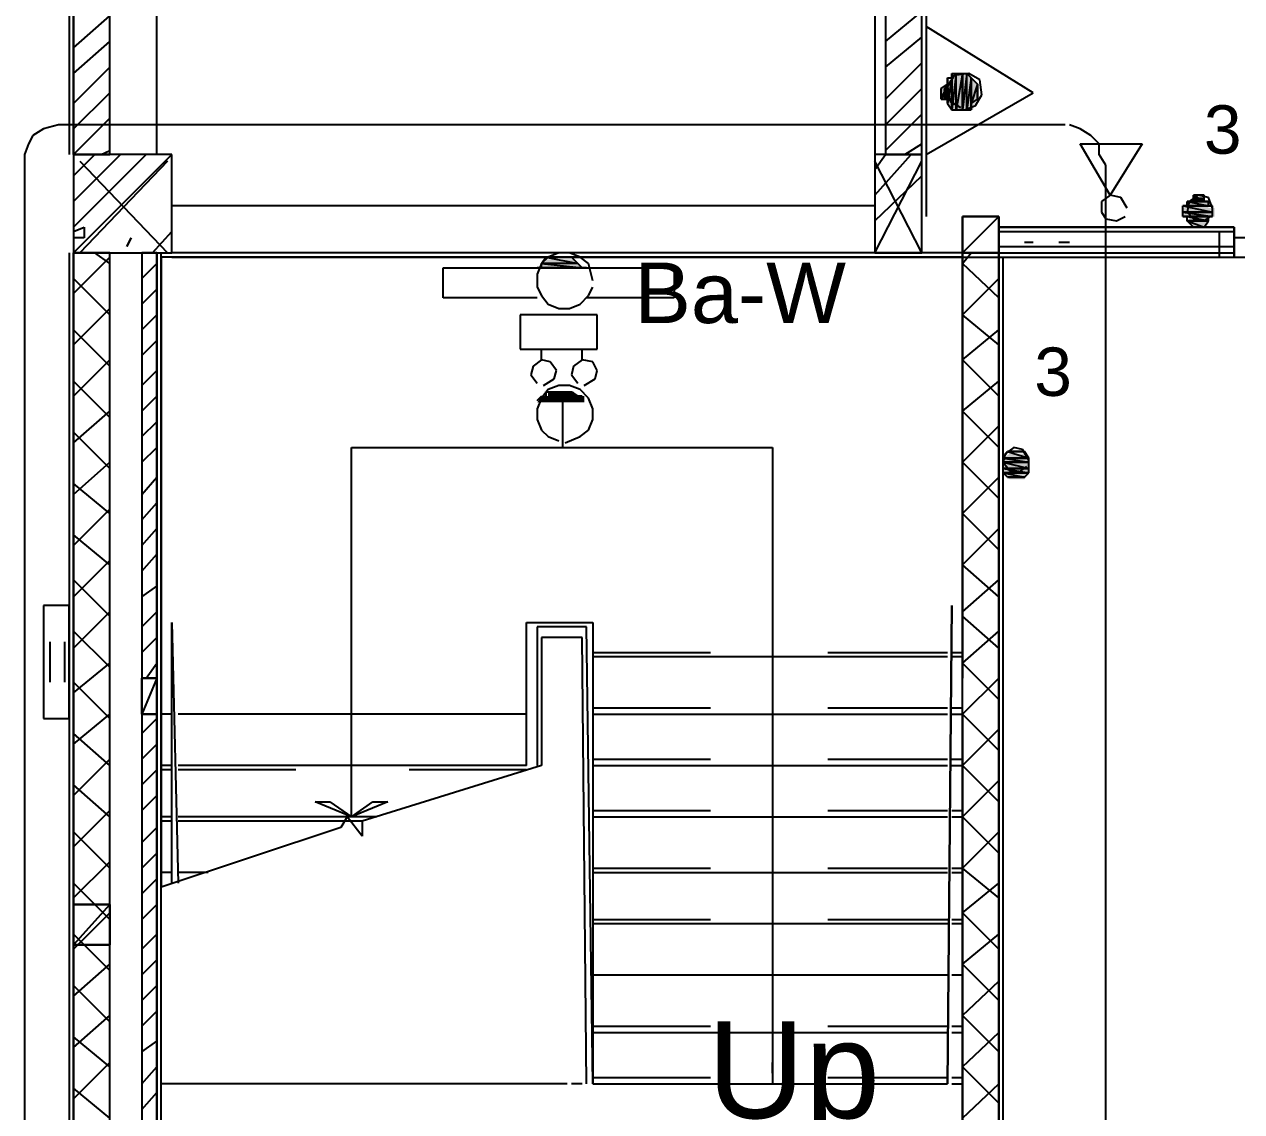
# Model space of a CAD drawing. Header units: millimetres. Extents: x 5 to 415, y 48 to 251.
# Drawn here: x 380.37 to 390.41, y 110.9 to 119.87 of the extents above; entities that cross this region are included whole.
import ezdxf

# ---------------------------------------------------------------- set-up
doc = ezdxf.new("R2010")
doc.units = ezdxf.units.MM
for name, color, linetype in [('H', 7, 'Continuous'), ('P', 7, 'Continuous'), ('T', 7, 'Continuous')]:
    doc.layers.add(name, color=color, linetype=linetype)

msp = doc.modelspace()

# ---------------------------------------------------------------- hatches: boundary and pattern name
at = {"layer": 'H', "linetype": 'Continuous'}
for points in [[(388.02, 119.168), (388.02, 119.468), (388.073, 119.468), (388.073, 119.168), (388.02, 119.168)], [(388.073, 119.168), (388.073, 119.468), (388.108, 119.468), (388.108, 119.168), (388.073, 119.168)], [(388.108, 119.168), (388.108, 119.468), (388.161, 119.468), (388.161, 119.168), (388.108, 119.168)], [(388.161, 119.168), (388.161, 119.468), (388.197, 119.415), (388.197, 119.168), (388.161, 119.168)], [(387.95, 119.257), (387.95, 119.345), (387.985, 119.38), (387.985, 119.257), (387.95, 119.257)], [(387.985, 119.204), (387.985, 119.415), (388.02, 119.415), (388.02, 119.168), (387.985, 119.204)], [(388.197, 119.204), (388.197, 119.415), (388.232, 119.38), (388.232, 119.257), (388.197, 119.204)], [(389.925, 118.322), (389.925, 118.357), (390.19, 118.357), (390.19, 118.322), (389.925, 118.322)], [(389.978, 118.357), (389.978, 118.41), (390.137, 118.41), (390.137, 118.357), (389.978, 118.357)], [(390.013, 118.41), (390.013, 118.445), (390.102, 118.445), (390.102, 118.41), (390.013, 118.41)], [(389.925, 118.286), (389.925, 118.322), (390.19, 118.322), (390.19, 118.286), (389.925, 118.286)], [(389.978, 118.233), (389.978, 118.286), (390.137, 118.286), (390.137, 118.233), (389.978, 118.233)], [(390.013, 118.198), (389.978, 118.233), (390.137, 118.233), (390.102, 118.198), (390.013, 118.198)], [(384.634, 117.898), (384.687, 117.934), (384.898, 117.934), (384.933, 117.898), (384.634, 117.898)], [(384.634, 117.863), (384.634, 117.898), (384.933, 117.898), (384.986, 117.863), (384.634, 117.863)], [(384.598, 116.752), (384.634, 116.805), (384.687, 116.805), (384.634, 116.752), (384.598, 116.752)], [(384.634, 116.752), (384.687, 116.805), (384.687, 116.752), (384.634, 116.752)], [(384.687, 116.752), (384.687, 116.84), (384.722, 116.84), (384.722, 116.752), (384.687, 116.752)], [(384.722, 116.752), (384.722, 116.84), (384.775, 116.84), (384.775, 116.752), (384.722, 116.752)], [(384.775, 116.752), (384.775, 116.84), (384.81, 116.84), (384.81, 116.752), (384.775, 116.752)], [(384.81, 116.752), (384.81, 116.84), (384.845, 116.84), (384.845, 116.752), (384.81, 116.752)], [(384.845, 116.752), (384.845, 116.84), (384.898, 116.84), (384.898, 116.752), (384.845, 116.752)], [(384.898, 116.752), (384.898, 116.84), (384.933, 116.805), (384.933, 116.752), (384.898, 116.752)], [(384.933, 116.752), (384.933, 116.805), (384.986, 116.805), (384.986, 116.752), (384.933, 116.752)], [(388.444, 116.293), (388.497, 116.328), (388.62, 116.328), (388.655, 116.293), (388.444, 116.293)], [(388.444, 116.24), (388.444, 116.293), (388.655, 116.293), (388.655, 116.24), (388.444, 116.24)], [(388.444, 116.205), (388.444, 116.24), (388.655, 116.24), (388.655, 116.205), (388.444, 116.205)], [(388.444, 116.17), (388.444, 116.205), (388.655, 116.205), (388.655, 116.17), (388.444, 116.17)], [(388.497, 116.117), (388.444, 116.17), (388.655, 116.17), (388.62, 116.117), (388.497, 116.117)]]:
    msp.add_hatch(color=256, dxfattribs=at).paths.add_polyline_path(points)

# ---------------------------------------------------------------- linework, layer by layer
at = {"layer": 'P'}
for points in [[(387.809, 125.607), (387.809, 118.286)], [(381.459, 118.798), (381.459, 125.183)], [(387.385, 125.183), (387.385, 118.798)], [(387.473, 125.183), (387.473, 118.798)], [(387.773, 118.798), (387.773, 125.183)], [(380.735, 124.813), (380.735, 118.798)], [(380.771, 124.813), (380.771, 118.798)], [(380.771, 118.798), (380.771, 124.813)], [(381.071, 118.798), (381.071, 124.813)], [(381.071, 118.798), (381.071, 124.813)], [(387.473, 119.733), (387.773, 119.98)], [(380.771, 119.68), (381.071, 119.944)], [(388.691, 119.309), (387.809, 119.856)], [(387.809, 119.856), (387.809, 118.798)], [(387.473, 119.521), (387.773, 119.768)], [(380.771, 119.468), (381.071, 119.733)], [(387.473, 119.257), (387.773, 119.556)], [(380.771, 119.221), (381.071, 119.521)], [(388.056, 119.468), (388.02, 119.168)], [(388.056, 119.468), (388.02, 119.168)], [(388.02, 119.168), (388.02, 119.468)], [(388.02, 119.468), (388.056, 119.468)], [(388.02, 119.168), (388.02, 119.468)], [(388.02, 119.468), (388.02, 119.433)], [(388.02, 119.468), (388.02, 119.168)], [(388.02, 119.168), (388.02, 119.468)], [(388.161, 119.468), (388.038, 119.451)], [(388.108, 119.468), (388.056, 119.168)], [(388.108, 119.468), (388.056, 119.168)], [(388.056, 119.168), (388.056, 119.468)], [(388.056, 119.468), (388.108, 119.468)], [(388.056, 119.168), (388.056, 119.468)], [(388.144, 119.468), (388.108, 119.168)], [(388.144, 119.468), (388.108, 119.168)], [(388.108, 119.168), (388.108, 119.468)], [(388.108, 119.468), (388.144, 119.468)], [(388.108, 119.168), (388.108, 119.468)], [(388.108, 119.468), (388.108, 119.168)], [(388.108, 119.468), (388.108, 119.168)], [(388.108, 119.168), (388.108, 119.468)], [(388.108, 119.168), (388.108, 119.468)], [(388.144, 119.168), (388.144, 119.468)], [(388.144, 119.468), (388.179, 119.433)], [(388.144, 119.168), (388.144, 119.468)], [(388.25, 119.415), (388.161, 119.468)], [(387.985, 119.38), (387.932, 119.257)], [(387.985, 119.38), (387.932, 119.257)], [(387.932, 119.345), (387.985, 119.38)], [(388.038, 119.451), (387.985, 119.362)], [(388.02, 119.433), (387.985, 119.221)], [(388.02, 119.433), (387.985, 119.221)], [(387.985, 119.221), (387.985, 119.433)], [(387.985, 119.433), (388.02, 119.433)], [(387.985, 119.221), (387.985, 119.433)], [(387.985, 119.433), (387.985, 119.221)], [(387.985, 119.433), (387.985, 119.221)], [(387.985, 119.221), (387.985, 119.433)], [(387.985, 119.221), (387.985, 119.433)], [(387.985, 119.433), (387.985, 119.257)], [(387.985, 119.433), (387.985, 119.257)], [(387.985, 119.38), (387.985, 119.433)], [(387.985, 119.257), (387.985, 119.38)], [(387.985, 119.257), (387.985, 119.38)], [(387.985, 119.362), (388.003, 119.239)], [(388.02, 119.433), (388.02, 119.168)], [(388.02, 119.168), (388.02, 119.433)], [(388.179, 119.433), (388.144, 119.168)], [(388.179, 119.433), (388.144, 119.168)], [(388.179, 119.221), (388.179, 119.433)], [(388.179, 119.433), (388.232, 119.38)], [(388.179, 119.221), (388.179, 119.433)], [(388.179, 119.433), (388.179, 119.221)], [(388.179, 119.433), (388.179, 119.221)], [(388.179, 119.221), (388.179, 119.433)], [(388.179, 119.168), (388.179, 119.433)], [(388.179, 119.433), (388.179, 119.168)], [(388.179, 119.168), (388.179, 119.433)], [(388.179, 119.433), (388.179, 119.221)], [(388.179, 119.168), (388.179, 119.433)], [(388.232, 119.38), (388.179, 119.221)], [(388.232, 119.38), (388.179, 119.221)], [(388.232, 119.257), (388.232, 119.38)], [(388.232, 119.38), (388.232, 119.345)], [(388.232, 119.257), (388.232, 119.38)], [(388.267, 119.292), (388.25, 119.415)], [(380.771, 119.01), (381.071, 119.309)], [(387.473, 119.045), (387.773, 119.345)], [(387.809, 118.798), (388.691, 119.309)], [(387.932, 119.257), (387.932, 119.345)], [(387.932, 119.309), (387.932, 119.345)], [(387.932, 119.345), (387.932, 119.309)], [(387.932, 119.309), (387.932, 119.257)], [(387.932, 119.257), (387.932, 119.309)], [(387.932, 119.257), (387.985, 119.257)], [(387.985, 119.257), (387.985, 119.221)], [(388.179, 119.221), (388.232, 119.257)], [(388.214, 119.204), (388.267, 119.292)], [(388.232, 119.257), (388.232, 119.345)], [(388.232, 119.345), (388.232, 119.257)], [(388.232, 119.257), (388.232, 119.345)], [(388.232, 119.345), (388.232, 119.309)], [(388.232, 119.257), (388.232, 119.345)], [(388.232, 119.345), (388.232, 119.257)], [(388.232, 119.345), (388.232, 119.257)], [(388.232, 119.309), (388.232, 119.257)], [(388.232, 119.257), (388.232, 119.257)], [(387.985, 119.221), (388.02, 119.168)], [(387.985, 119.221), (387.985, 119.221)], [(387.985, 119.221), (387.985, 119.221)], [(388.003, 119.239), (388.091, 119.186)], [(388.02, 119.168), (388.056, 119.168)], [(388.02, 119.168), (388.02, 119.168)], [(388.056, 119.168), (388.108, 119.168)], [(388.108, 119.168), (388.144, 119.168)], [(388.108, 119.168), (388.108, 119.168)], [(388.108, 119.168), (388.108, 119.168)], [(388.126, 119.168), (388.214, 119.204)], [(388.144, 119.168), (388.179, 119.168)], [(388.179, 119.221), (388.179, 119.221)], [(388.179, 119.221), (388.179, 119.221)], [(388.179, 119.221), (388.179, 119.168)], [(380.771, 118.798), (381.071, 119.098)], [(387.473, 118.833), (387.773, 119.133)], [(380.436, 118.957), (380.4, 118.886)], [(380.524, 119.01), (380.436, 118.957)], [(380.647, 119.045), (380.524, 119.01)], [(388.955, 119.045), (380.647, 119.045)], [(389.079, 119.01), (388.99, 119.045)], [(389.167, 118.957), (389.079, 119.01)], [(389.237, 118.886), (389.167, 118.957)], [(380.4, 118.886), (380.365, 118.798)], [(387.632, 118.798), (387.773, 118.886)], [(389.326, 118.463), (389.079, 118.886)], [(389.079, 118.886), (389.59, 118.886)], [(389.237, 118.798), (389.237, 118.886)], [(389.59, 118.886), (389.326, 118.463)], [(380.365, 118.798), (380.365, 118.71)], [(380.771, 118.622), (380.947, 118.798)], [(380.771, 118.41), (381.159, 118.798)], [(380.771, 118.198), (381.37, 118.798)], [(380.771, 117.987), (381.582, 118.798)], [(381.582, 118.798), (380.771, 118.798)], [(380.771, 118.798), (380.771, 117.987)], [(380.771, 118.798), (381.071, 118.798)], [(381, 118.798), (381.071, 118.833)], [(381.582, 117.987), (381.582, 118.798)], [(387.385, 118.674), (387.473, 118.798)], [(387.385, 118.463), (387.685, 118.798)], [(387.385, 118.798), (387.385, 117.987)], [(387.773, 118.798), (387.385, 118.798)], [(387.473, 118.798), (387.773, 118.798)], [(387.773, 117.987), (387.773, 118.798)], [(389.29, 118.71), (389.237, 118.798)], [(380.365, 118.71), (380.365, 106.521)], [(380.824, 118.745), (381.547, 117.987)], [(381.547, 118.745), (380.824, 117.987)], [(387.773, 117.987), (387.385, 118.745)], [(387.385, 117.987), (387.773, 118.745)], [(389.29, 106.521), (389.29, 118.71)], [(387.385, 118.251), (387.773, 118.622)], [(389.326, 118.463), (389.255, 118.41)], [(389.414, 118.445), (389.326, 118.463)], [(390.049, 118.463), (389.978, 118.41)], [(390.049, 118.463), (390.013, 118.463)], [(390.013, 118.463), (390.049, 118.463)], [(390.102, 118.463), (390.013, 118.463)], [(390.013, 118.463), (390.102, 118.41)], [(390.013, 118.463), (390.102, 118.41)], [(390.013, 118.41), (390.013, 118.463)], [(390.137, 118.445), (390.049, 118.463)], [(390.102, 118.463), (390.102, 118.463)], [(390.102, 118.463), (390.102, 118.463)], [(390.102, 118.41), (390.102, 118.463)], [(387.385, 118.375), (381.582, 118.375)], [(389.255, 118.41), (389.255, 118.322)], [(389.467, 118.357), (389.414, 118.445)], [(390.172, 118.375), (389.925, 118.375)], [(389.925, 118.375), (389.961, 118.375)], [(390.172, 118.375), (389.925, 118.375)], [(389.925, 118.375), (390.172, 118.322)], [(389.925, 118.375), (390.172, 118.322)], [(389.925, 118.322), (389.925, 118.375)], [(389.978, 118.41), (389.961, 118.322)], [(390.137, 118.41), (389.961, 118.41)], [(389.961, 118.41), (390.013, 118.41)], [(390.137, 118.41), (389.961, 118.41)], [(389.961, 118.41), (390.137, 118.41)], [(389.961, 118.41), (390.137, 118.41)], [(390.137, 118.41), (389.961, 118.41)], [(390.137, 118.41), (389.961, 118.41)], [(389.961, 118.41), (390.137, 118.375)], [(389.961, 118.41), (390.137, 118.375)], [(389.961, 118.375), (389.961, 118.41)], [(390.137, 118.375), (389.961, 118.375)], [(390.137, 118.375), (389.961, 118.375)], [(389.961, 118.375), (390.172, 118.375)], [(389.961, 118.375), (390.172, 118.375)], [(390.102, 118.41), (390.013, 118.41)], [(390.102, 118.41), (390.013, 118.41)], [(390.013, 118.41), (390.137, 118.41)], [(390.013, 118.41), (390.137, 118.41)], [(390.137, 118.41), (390.102, 118.41)], [(390.172, 118.357), (390.137, 118.445)], [(390.137, 118.41), (390.137, 118.41)], [(390.137, 118.41), (390.137, 118.41)], [(390.137, 118.375), (390.137, 118.41)], [(390.172, 118.375), (390.137, 118.375)], [(390.172, 118.322), (390.172, 118.375)], [(388.408, 118.286), (388.108, 117.987)], [(388.108, 117.987), (388.108, 118.286)], [(388.108, 118.286), (388.408, 118.286)], [(388.408, 118.286), (388.108, 118.286)], [(388.108, 118.286), (388.108, 117.987)], [(388.408, 118.286), (388.408, 117.987)], [(388.408, 117.987), (388.408, 118.286)], [(389.255, 118.322), (389.29, 118.269)], [(389.29, 118.269), (389.378, 118.251)], [(389.378, 118.251), (389.449, 118.286)], [(390.172, 118.322), (389.925, 118.322)], [(390.172, 118.322), (389.925, 118.322)], [(389.925, 118.322), (390.172, 118.322)], [(389.925, 118.322), (390.172, 118.322)], [(390.172, 118.322), (389.925, 118.322)], [(390.172, 118.322), (389.925, 118.322)], [(389.925, 118.322), (390.172, 118.286)], [(389.925, 118.322), (390.172, 118.286)], [(389.925, 118.286), (389.925, 118.322)], [(390.172, 118.286), (389.925, 118.286)], [(390.172, 118.286), (389.925, 118.286)], [(389.925, 118.286), (390.172, 118.286)], [(389.925, 118.286), (390.172, 118.286)], [(390.172, 118.286), (389.925, 118.286)], [(390.172, 118.286), (389.925, 118.286)], [(389.925, 118.286), (390.137, 118.286)], [(389.925, 118.286), (390.137, 118.286)], [(389.961, 118.286), (389.925, 118.286)], [(389.961, 118.322), (390.013, 118.269)], [(390.137, 118.286), (389.961, 118.286)], [(390.137, 118.286), (389.961, 118.286)], [(389.961, 118.286), (390.137, 118.251)], [(389.961, 118.286), (390.137, 118.251)], [(389.961, 118.251), (389.961, 118.286)], [(390.137, 118.251), (389.961, 118.251)], [(390.137, 118.251), (389.961, 118.251)], [(389.961, 118.251), (390.137, 118.251)], [(389.961, 118.251), (390.137, 118.251)], [(390.137, 118.251), (389.961, 118.251)], [(390.137, 118.251), (389.961, 118.251)], [(389.961, 118.251), (390.102, 118.198)], [(389.961, 118.251), (390.102, 118.198)], [(390.013, 118.198), (389.961, 118.251)], [(390.013, 118.269), (390.102, 118.251)], [(390.102, 118.251), (390.155, 118.286)], [(390.102, 118.198), (390.137, 118.251)], [(390.137, 118.286), (390.172, 118.286)], [(390.137, 118.251), (390.137, 118.286)], [(390.137, 118.251), (390.137, 118.251)], [(390.137, 118.251), (390.137, 118.251)], [(390.172, 118.322), (390.172, 118.322)], [(390.172, 118.322), (390.172, 118.322)], [(390.172, 118.286), (390.172, 118.322)], [(390.172, 118.286), (390.172, 118.286)], [(390.172, 118.286), (390.172, 118.286)], [(380.771, 118.163), (380.859, 118.198)], [(380.859, 118.198), (380.859, 118.11)], [(381.423, 117.987), (381.582, 118.163)], [(390.349, 118.198), (388.408, 118.198)], [(388.408, 118.198), (390.349, 118.198)], [(388.408, 118.163), (388.408, 118.039)], [(388.408, 118.163), (390.349, 118.163)], [(388.62, 118.163), (388.691, 118.163)], [(388.902, 118.163), (388.99, 118.163)], [(390.102, 118.198), (390.013, 118.198)], [(390.102, 118.198), (390.013, 118.198)], [(390.013, 118.198), (390.102, 118.198)], [(390.013, 118.198), (390.102, 118.198)], [(390.102, 118.198), (390.013, 118.198)], [(390.049, 118.198), (390.013, 118.198)], [(390.013, 118.198), (390.049, 118.198)], [(390.049, 118.198), (390.102, 118.198)], [(390.102, 118.198), (390.049, 118.198)], [(390.102, 118.198), (390.102, 118.198)], [(390.102, 118.198), (390.102, 118.198)], [(390.225, 118.163), (390.225, 118.039)], [(390.349, 118.198), (390.349, 117.951)], [(390.349, 117.951), (390.349, 118.198)], [(390.349, 118.198), (390.349, 117.951)], [(390.349, 118.198), (390.349, 117.951)], [(390.349, 117.951), (390.349, 118.198)], [(390.349, 118.198), (390.349, 117.951)], [(380.859, 118.11), (380.771, 118.11)], [(381.247, 118.11), (381.212, 118.039)], [(381.212, 118.039), (381.247, 118.11)], [(388.62, 118.075), (388.691, 118.075)], [(388.902, 118.075), (388.99, 118.075)], [(390.437, 118.11), (390.349, 118.11)], [(390.349, 118.11), (390.349, 117.951)], [(380.735, 117.987), (380.735, 107.033)], [(380.771, 117.987), (381.582, 117.987)], [(381.071, 117.987), (380.771, 117.987)], [(380.771, 117.987), (380.771, 107.033)], [(380.771, 107.033), (380.771, 117.987)], [(380.771, 117.651), (381.071, 117.951)], [(381.071, 117.898), (380.947, 117.987)], [(381.071, 107.033), (381.071, 117.987)], [(381.071, 107.033), (381.071, 117.987)], [(381.459, 117.987), (381.335, 117.987)], [(381.335, 117.987), (381.335, 114.476)], [(381.459, 114.476), (381.459, 117.987)], [(381.459, 117.987), (381.459, 106.892)], [(381.494, 106.892), (381.494, 117.987)], [(388.108, 117.951), (381.494, 117.951)], [(381.494, 117.951), (381.494, 112.748)], [(388.108, 117.951), (381.494, 117.951)], [(381.494, 117.951), (381.494, 112.748)], [(387.385, 117.987), (381.582, 117.987)], [(381.582, 117.951), (387.385, 117.951)], [(384.634, 117.898), (384.669, 117.951)], [(384.687, 117.951), (384.634, 117.898)], [(384.881, 117.951), (384.669, 117.951)], [(384.669, 117.951), (384.722, 117.951)], [(384.881, 117.951), (384.669, 117.951)], [(384.669, 117.951), (384.933, 117.898)], [(384.669, 117.951), (384.933, 117.898)], [(384.775, 117.987), (384.687, 117.951)], [(384.845, 117.951), (384.722, 117.951)], [(384.722, 117.951), (384.757, 117.951)], [(384.845, 117.951), (384.722, 117.951)], [(384.722, 117.951), (384.881, 117.951)], [(384.722, 117.951), (384.881, 117.951)], [(384.757, 117.951), (384.845, 117.951)], [(384.863, 117.987), (384.775, 117.987)], [(384.81, 117.951), (384.845, 117.951)], [(384.845, 117.951), (384.81, 117.951)], [(384.881, 117.951), (384.845, 117.951)], [(384.951, 117.951), (384.863, 117.987)], [(384.933, 117.898), (384.881, 117.951)], [(385.022, 117.898), (384.951, 117.951)], [(387.385, 117.987), (387.773, 117.987)], [(388.408, 117.987), (387.385, 117.987)], [(387.385, 117.951), (388.408, 117.951)], [(388.408, 117.987), (388.108, 117.987)], [(388.108, 117.987), (388.408, 117.987)], [(388.108, 117.987), (388.108, 114.476)], [(388.108, 114.512), (388.108, 117.987)], [(388.108, 117.898), (388.179, 117.987)], [(388.408, 117.987), (388.108, 117.987)], [(388.108, 117.987), (388.108, 114.512)], [(388.108, 111.125), (388.108, 117.951)], [(388.108, 111.125), (388.108, 117.951)], [(388.408, 118.039), (388.408, 117.951)], [(388.408, 118.039), (390.349, 118.039)], [(388.408, 117.987), (390.349, 117.987)], [(388.408, 109.696), (388.408, 117.987)], [(388.408, 117.951), (388.408, 109.396)], [(388.408, 117.951), (390.349, 117.951)], [(388.444, 109.396), (388.444, 117.951)], [(388.62, 117.987), (388.691, 117.987)], [(388.902, 117.987), (388.99, 117.987)], [(390.225, 118.039), (390.225, 117.951)], [(390.349, 117.951), (390.437, 117.951)], [(381.335, 117.775), (381.459, 117.898)], [(383.822, 117.616), (383.822, 117.863)], [(383.822, 117.863), (384.598, 117.863)], [(384.634, 117.898), (384.598, 117.81)], [(385.004, 117.863), (384.598, 117.863)], [(384.598, 117.863), (384.634, 117.863)], [(384.598, 117.863), (385.004, 117.863)], [(384.933, 117.898), (384.634, 117.898)], [(384.933, 117.898), (384.634, 117.898)], [(384.634, 117.898), (384.969, 117.863)], [(384.634, 117.898), (384.969, 117.863)], [(384.634, 117.863), (384.634, 117.898)], [(384.969, 117.863), (384.634, 117.863)], [(384.969, 117.863), (384.634, 117.863)], [(384.634, 117.863), (385.004, 117.863)], [(384.634, 117.863), (385.004, 117.863)], [(384.969, 117.863), (384.933, 117.898)], [(385.004, 117.863), (384.969, 117.863)], [(385.004, 117.863), (385.727, 117.863)], [(385.057, 117.757), (385.022, 117.898)], [(385.727, 117.863), (385.727, 117.616)], [(388.408, 117.616), (388.108, 117.898)], [(381.071, 117.475), (380.771, 117.775)], [(384.598, 117.81), (384.598, 117.704)], [(388.108, 117.475), (388.408, 117.775)], [(381.335, 117.563), (381.459, 117.687)], [(384.598, 117.704), (384.634, 117.634)], [(385.022, 117.634), (385.057, 117.704)], [(384.598, 117.616), (383.822, 117.616)], [(384.634, 117.634), (384.687, 117.563)], [(384.687, 117.563), (384.775, 117.528)], [(384.863, 117.528), (384.951, 117.563)], [(384.951, 117.563), (385.022, 117.634)], [(385.727, 117.616), (385.004, 117.616)], [(380.771, 117.228), (381.071, 117.528)], [(381.335, 117.352), (381.459, 117.475)], [(385.092, 117.475), (384.457, 117.475)], [(384.457, 117.475), (384.457, 117.193)], [(384.775, 117.528), (384.863, 117.528)], [(385.092, 117.193), (385.092, 117.475)], [(388.408, 117.228), (388.108, 117.475)], [(381.071, 117.052), (380.771, 117.352)], [(388.108, 117.105), (388.408, 117.352)], [(381.335, 117.14), (381.459, 117.263)], [(384.457, 117.193), (385.092, 117.193)], [(384.634, 117.105), (384.634, 117.193)], [(384.969, 117.105), (384.969, 117.193)], [(380.771, 116.805), (381.071, 117.105)], [(384.563, 117.052), (384.545, 116.981)], [(384.634, 117.105), (384.563, 117.052)], [(384.704, 117.087), (384.634, 117.105)], [(384.757, 117.016), (384.704, 117.087)], [(384.898, 117.052), (384.881, 116.981)], [(384.969, 117.105), (384.898, 117.052)], [(385.057, 117.087), (384.969, 117.105)], [(385.092, 117.016), (385.057, 117.087)], [(388.408, 116.805), (388.108, 117.105)], [(381.335, 116.893), (381.459, 117.016)], [(384.545, 116.981), (384.598, 116.911)], [(384.651, 116.893), (384.739, 116.946)], [(384.739, 116.946), (384.757, 117.016)], [(384.881, 116.981), (384.933, 116.911)], [(384.986, 116.893), (385.075, 116.946)], [(385.075, 116.946), (385.092, 117.016)], [(381.071, 116.628), (380.771, 116.928)], [(384.687, 116.858), (384.634, 116.787)], [(384.687, 116.858), (384.634, 116.787)], [(384.775, 116.893), (384.687, 116.858)], [(384.775, 116.893), (384.687, 116.858)], [(384.863, 116.893), (384.775, 116.893)], [(384.863, 116.893), (384.775, 116.893)], [(384.951, 116.858), (384.863, 116.893)], [(384.951, 116.858), (384.863, 116.893)], [(385.022, 116.787), (384.951, 116.858)], [(385.022, 116.787), (384.951, 116.858)], [(388.108, 116.681), (388.408, 116.928)], [(381.335, 116.681), (381.459, 116.805)], [(384.634, 116.805), (384.598, 116.769)], [(384.598, 116.769), (384.634, 116.805)], [(384.634, 116.787), (384.598, 116.699)], [(384.634, 116.787), (384.598, 116.699)], [(384.669, 116.805), (384.634, 116.769)], [(384.634, 116.769), (384.669, 116.805)], [(384.669, 116.805), (384.634, 116.769)], [(384.634, 116.769), (384.669, 116.805)], [(384.722, 116.84), (384.669, 116.769)], [(384.722, 116.84), (384.669, 116.769)], [(384.669, 116.769), (384.669, 116.84)], [(384.669, 116.84), (384.722, 116.84)], [(384.669, 116.769), (384.669, 116.84)], [(384.669, 116.84), (384.669, 116.805)], [(384.669, 116.84), (384.669, 116.769)], [(384.669, 116.769), (384.669, 116.84)], [(384.669, 116.805), (384.669, 116.769)], [(384.669, 116.769), (384.722, 116.769)], [(384.669, 116.769), (384.669, 116.769)], [(384.757, 116.84), (384.722, 116.769)], [(384.757, 116.84), (384.722, 116.769)], [(384.722, 116.769), (384.722, 116.84)], [(384.722, 116.84), (384.757, 116.84)], [(384.722, 116.769), (384.722, 116.84)], [(384.722, 116.769), (384.757, 116.769)], [(384.81, 116.84), (384.757, 116.769)], [(384.81, 116.84), (384.757, 116.769)], [(384.757, 116.769), (384.757, 116.84)], [(384.757, 116.84), (384.81, 116.84)], [(384.757, 116.769), (384.757, 116.84)], [(384.757, 116.769), (384.81, 116.769)], [(384.81, 116.381), (384.81, 116.84)], [(384.845, 116.84), (384.81, 116.769)], [(384.845, 116.84), (384.81, 116.769)], [(384.81, 116.769), (384.81, 116.84)], [(384.81, 116.84), (384.845, 116.84)], [(384.81, 116.769), (384.81, 116.84)], [(384.81, 116.769), (384.845, 116.769)], [(384.881, 116.84), (384.845, 116.769)], [(384.881, 116.84), (384.845, 116.769)], [(384.845, 116.769), (384.845, 116.84)], [(384.845, 116.84), (384.881, 116.84)], [(384.845, 116.769), (384.845, 116.84)], [(384.845, 116.769), (384.881, 116.769)], [(384.933, 116.805), (384.881, 116.84)], [(384.881, 116.84), (384.933, 116.805)], [(384.881, 116.769), (384.881, 116.84)], [(384.933, 116.769), (384.881, 116.769)], [(384.881, 116.769), (384.933, 116.769)], [(384.969, 116.805), (384.933, 116.805)], [(384.933, 116.805), (384.969, 116.805)], [(384.969, 116.769), (384.933, 116.769)], [(384.933, 116.769), (384.969, 116.769)], [(384.969, 116.769), (384.969, 116.805)], [(384.969, 116.805), (384.969, 116.769)], [(385.057, 116.699), (385.022, 116.787)], [(385.057, 116.699), (385.022, 116.787)], [(380.771, 116.417), (381.071, 116.681)], [(384.598, 116.699), (384.598, 116.611)], [(384.598, 116.699), (384.598, 116.611)], [(385.057, 116.611), (385.057, 116.699)], [(385.057, 116.611), (385.057, 116.699)], [(388.408, 116.381), (388.108, 116.681)], [(381.335, 116.47), (381.459, 116.593)], [(384.598, 116.611), (384.634, 116.523)], [(384.598, 116.611), (384.634, 116.523)], [(385.022, 116.523), (385.057, 116.611)], [(385.022, 116.523), (385.057, 116.611)], [(388.108, 116.258), (388.408, 116.558)], [(381.071, 116.205), (380.771, 116.505)], [(384.634, 116.523), (384.687, 116.47)], [(384.634, 116.523), (384.687, 116.47)], [(384.687, 116.47), (384.775, 116.434)], [(384.687, 116.47), (384.775, 116.434)], [(384.828, 116.417), (384.951, 116.47)], [(384.828, 116.417), (384.951, 116.47)], [(384.951, 116.47), (385.022, 116.523)], [(384.951, 116.47), (385.022, 116.523)], [(381.335, 116.258), (381.459, 116.381)], [(383.064, 114.177), (383.064, 116.381)], [(383.064, 116.381), (386.539, 116.381)], [(383.064, 114.177), (383.064, 116.381)], [(383.064, 116.381), (386.539, 116.381)], [(386.539, 116.381), (386.539, 111.125)], [(386.539, 116.381), (386.539, 111.125)], [(388.444, 116.293), (388.479, 116.346)], [(388.532, 116.381), (388.461, 116.328)], [(388.62, 116.346), (388.479, 116.346)], [(388.479, 116.346), (388.532, 116.346)], [(388.62, 116.346), (388.479, 116.346)], [(388.479, 116.346), (388.62, 116.346)], [(388.479, 116.346), (388.62, 116.346)], [(388.62, 116.346), (388.479, 116.346)], [(388.62, 116.346), (388.479, 116.346)], [(388.479, 116.346), (388.655, 116.293)], [(388.479, 116.346), (388.655, 116.293)], [(388.602, 116.364), (388.532, 116.381)], [(388.532, 116.346), (388.567, 116.346)], [(388.567, 116.346), (388.532, 116.346)], [(388.567, 116.346), (388.532, 116.346)], [(388.532, 116.346), (388.567, 116.346)], [(388.532, 116.346), (388.62, 116.346)], [(388.567, 116.346), (388.62, 116.346)], [(388.62, 116.346), (388.567, 116.346)], [(388.655, 116.276), (388.602, 116.364)], [(388.62, 116.346), (388.62, 116.346)], [(388.62, 116.346), (388.62, 116.346)], [(388.655, 116.293), (388.62, 116.346)], [(380.771, 115.993), (381.071, 116.258)], [(388.408, 115.958), (388.108, 116.258)], [(388.461, 116.328), (388.444, 116.258)], [(388.655, 116.293), (388.444, 116.293)], [(388.655, 116.293), (388.444, 116.293)], [(388.444, 116.293), (388.655, 116.293)], [(388.444, 116.293), (388.655, 116.293)], [(388.655, 116.293), (388.444, 116.293)], [(388.655, 116.293), (388.444, 116.293)], [(388.444, 116.293), (388.655, 116.293)], [(388.655, 116.293), (388.444, 116.293)], [(388.444, 116.293), (388.655, 116.293)], [(388.655, 116.293), (388.444, 116.293)], [(388.444, 116.293), (388.655, 116.258)], [(388.444, 116.293), (388.655, 116.258)], [(388.444, 116.258), (388.444, 116.293)], [(388.444, 116.258), (388.497, 116.187)], [(388.655, 116.258), (388.444, 116.258)], [(388.655, 116.258), (388.444, 116.258)], [(388.444, 116.258), (388.655, 116.258)], [(388.444, 116.258), (388.655, 116.258)], [(388.655, 116.258), (388.444, 116.258)], [(388.655, 116.258), (388.444, 116.258)], [(388.444, 116.258), (388.655, 116.205)], [(388.444, 116.258), (388.655, 116.205)], [(388.444, 116.205), (388.444, 116.258)], [(388.655, 116.293), (388.655, 116.293)], [(388.655, 116.293), (388.655, 116.293)], [(388.655, 116.293), (388.655, 116.293)], [(388.655, 116.258), (388.655, 116.293)], [(388.655, 116.258), (388.655, 116.258)], [(388.655, 116.258), (388.655, 116.258)], [(388.655, 116.205), (388.655, 116.258)], [(388.655, 116.205), (388.444, 116.205)], [(388.655, 116.205), (388.444, 116.205)], [(388.444, 116.205), (388.655, 116.205)], [(388.444, 116.205), (388.655, 116.205)], [(388.655, 116.205), (388.444, 116.205)], [(388.655, 116.205), (388.444, 116.205)], [(388.444, 116.205), (388.655, 116.17)], [(388.444, 116.205), (388.655, 116.17)], [(388.444, 116.17), (388.444, 116.205)], [(388.655, 116.17), (388.444, 116.17)], [(388.655, 116.17), (388.444, 116.17)], [(388.444, 116.17), (388.655, 116.17)], [(388.444, 116.17), (388.655, 116.17)], [(388.655, 116.17), (388.444, 116.17)], [(388.655, 116.17), (388.444, 116.17)], [(388.444, 116.17), (388.62, 116.134)], [(388.444, 116.17), (388.62, 116.134)], [(388.479, 116.134), (388.444, 116.17)], [(388.497, 116.187), (388.567, 116.17)], [(388.567, 116.17), (388.638, 116.223)], [(388.62, 116.134), (388.655, 116.17)], [(388.655, 116.205), (388.655, 116.205)], [(388.655, 116.205), (388.655, 116.205)], [(388.655, 116.17), (388.655, 116.205)], [(388.655, 116.17), (388.655, 116.17)], [(388.655, 116.17), (388.655, 116.17)], [(381.071, 115.835), (380.771, 116.082)], [(381.335, 115.993), (381.459, 116.134)], [(388.108, 115.835), (388.408, 116.134)], [(388.62, 116.134), (388.479, 116.134)], [(388.62, 116.134), (388.479, 116.134)], [(388.479, 116.134), (388.62, 116.134)], [(388.479, 116.134), (388.62, 116.134)], [(388.62, 116.134), (388.479, 116.134)], [(388.62, 116.134), (388.479, 116.134)], [(388.479, 116.134), (388.567, 116.134)], [(388.479, 116.134), (388.567, 116.134)], [(388.532, 116.134), (388.479, 116.134)], [(388.567, 116.134), (388.532, 116.134)], [(388.532, 116.134), (388.567, 116.134)], [(388.567, 116.134), (388.532, 116.134)], [(388.567, 116.134), (388.62, 116.134)], [(388.567, 116.134), (388.567, 116.134)], [(388.567, 116.134), (388.567, 116.134)], [(388.62, 116.134), (388.62, 116.134)], [(388.62, 116.134), (388.62, 116.134)], [(380.771, 115.57), (381.071, 115.87)], [(381.335, 115.782), (381.459, 115.923)], [(388.408, 115.535), (388.108, 115.835)], [(381.071, 115.411), (380.771, 115.658)], [(381.335, 115.57), (381.459, 115.711)], [(388.108, 115.411), (388.408, 115.711)], [(380.771, 115.147), (381.071, 115.447)], [(381.335, 115.358), (381.459, 115.499)], [(388.408, 115.147), (388.108, 115.411)], [(381.071, 114.988), (380.771, 115.288)], [(381.335, 115.147), (381.459, 115.235)], [(388.108, 115.023), (388.408, 115.288)], [(380.735, 115.076), (380.524, 115.076)], [(380.524, 115.076), (380.524, 114.141)], [(380.735, 114.141), (380.735, 115.076)], [(387.985, 111.125), (388.02, 115.076)], [(388.02, 115.076), (387.985, 111.125)], [(387.985, 111.125), (388.02, 115.076)], [(388.02, 115.076), (387.985, 111.125)], [(380.771, 114.723), (381.071, 115.023)], [(381.335, 114.9), (381.459, 115.023)], [(381.582, 112.783), (381.582, 114.935)], [(381.582, 114.935), (381.635, 112.783)], [(381.582, 112.783), (381.582, 114.935)], [(381.582, 114.935), (381.635, 112.783)], [(384.51, 113.753), (384.51, 114.935)], [(384.51, 114.935), (385.057, 114.935)], [(384.51, 113.753), (384.51, 114.935)], [(384.51, 114.935), (385.057, 114.935)], [(385.057, 114.935), (385.057, 111.125)], [(385.057, 114.935), (385.057, 111.125)], [(388.408, 114.723), (388.108, 114.988)], [(381.071, 114.565), (380.771, 114.864)], [(385.004, 114.9), (384.598, 114.9)], [(384.598, 114.9), (384.598, 113.753)], [(385.004, 114.9), (384.598, 114.9)], [(384.598, 114.9), (384.598, 113.753)], [(385.057, 111.125), (385.004, 114.9)], [(385.057, 111.125), (385.004, 114.9)], [(388.108, 114.6), (388.408, 114.864)], [(380.577, 114.441), (380.577, 114.776)], [(380.7, 114.441), (380.7, 114.776)], [(381.335, 114.688), (381.459, 114.812)], [(384.969, 114.812), (384.634, 114.812)], [(384.634, 114.812), (384.634, 113.753)], [(384.969, 114.812), (384.634, 114.812)], [(384.634, 114.812), (384.634, 113.753)], [(385.004, 111.125), (384.969, 114.812)], [(385.004, 111.125), (384.969, 114.812)], [(385.057, 114.688), (386.027, 114.688)], [(385.057, 114.688), (386.027, 114.688)], [(385.057, 114.653), (387.985, 114.653)], [(385.057, 114.653), (387.985, 114.653)], [(386.997, 114.688), (387.985, 114.688)], [(386.997, 114.688), (387.985, 114.688)], [(388.02, 114.688), (388.108, 114.688)], [(388.02, 114.688), (388.108, 114.688)], [(388.02, 114.653), (388.108, 114.653)], [(388.02, 114.653), (388.108, 114.653)], [(380.771, 114.353), (381.071, 114.6)], [(381.37, 114.476), (381.459, 114.6)], [(388.408, 114.3), (388.108, 114.6)], [(381.071, 114.141), (380.771, 114.441)], [(381.335, 114.476), (381.459, 114.476)], [(381.335, 114.177), (381.335, 114.476)], [(381.459, 114.476), (381.335, 114.177)], [(381.459, 114.476), (381.335, 114.476)], [(381.335, 114.476), (381.335, 114.177)], [(381.335, 114.476), (381.459, 114.476)], [(381.459, 114.476), (381.459, 114.177)], [(381.459, 114.177), (381.459, 114.476)], [(388.108, 114.177), (388.408, 114.476)], [(380.524, 114.141), (380.735, 114.141)], [(380.771, 113.93), (381.071, 114.177)], [(381.459, 114.177), (381.335, 114.177)], [(381.335, 114.177), (381.459, 114.177)], [(381.459, 114.177), (381.335, 114.177)], [(381.335, 114.177), (381.335, 110.702)], [(381.335, 114.018), (381.459, 114.141)], [(381.459, 110.702), (381.459, 114.177)], [(381.582, 114.177), (381.494, 114.177)], [(381.582, 114.177), (381.494, 114.177)], [(381.582, 114.177), (381.494, 114.177)], [(381.582, 114.177), (381.494, 114.177)], [(382.605, 114.177), (381.635, 114.177)], [(384.51, 114.177), (381.635, 114.177)], [(382.605, 114.177), (381.635, 114.177)], [(384.51, 114.177), (381.635, 114.177)], [(383.064, 113.63), (383.064, 114.177)], [(383.064, 113.63), (383.064, 114.177)], [(384.51, 114.177), (383.54, 114.177)], [(384.51, 114.177), (383.54, 114.177)], [(385.057, 114.229), (386.027, 114.229)], [(385.057, 114.229), (386.027, 114.229)], [(385.057, 114.177), (387.985, 114.177)], [(385.057, 114.177), (387.985, 114.177)], [(386.997, 114.229), (387.985, 114.229)], [(386.997, 114.229), (387.985, 114.229)], [(388.02, 114.229), (388.108, 114.229)], [(388.02, 114.229), (388.108, 114.229)], [(388.02, 114.177), (388.108, 114.177)], [(388.02, 114.177), (388.108, 114.177)], [(388.108, 114.177), (388.108, 109.396)], [(388.108, 109.396), (388.108, 114.177)], [(388.408, 113.877), (388.108, 114.177)], [(388.108, 114.177), (388.108, 109.696)], [(388.108, 113.753), (388.408, 114.053)], [(381.071, 113.753), (380.771, 114.018)], [(381.335, 113.806), (381.459, 113.93)], [(383.064, 113.33), (383.064, 113.965)], [(383.064, 113.33), (383.064, 113.965)], [(380.771, 113.506), (381.071, 113.806)], [(381.582, 113.753), (381.494, 113.753)], [(381.582, 113.753), (381.494, 113.753)], [(384.51, 113.753), (381.635, 113.753)], [(384.51, 113.753), (381.635, 113.753)], [(384.634, 113.753), (383.152, 113.295)], [(384.634, 113.753), (383.152, 113.295)], [(385.057, 113.806), (386.027, 113.806)], [(385.057, 113.806), (386.027, 113.806)], [(385.057, 113.753), (387.985, 113.753)], [(385.057, 113.753), (387.985, 113.753)], [(386.997, 113.806), (387.985, 113.806)], [(386.997, 113.806), (387.985, 113.806)], [(388.02, 113.806), (388.108, 113.806)], [(388.02, 113.806), (388.108, 113.806)], [(388.02, 113.753), (388.108, 113.753)], [(388.02, 113.753), (388.108, 113.753)], [(388.408, 113.453), (388.108, 113.753)], [(381.335, 113.594), (381.459, 113.718)], [(381.582, 113.718), (381.494, 113.718)], [(381.582, 113.718), (381.494, 113.718)], [(382.605, 113.718), (381.635, 113.718)], [(382.605, 113.718), (381.635, 113.718)], [(384.51, 113.718), (383.54, 113.718)], [(384.51, 113.718), (383.54, 113.718)], [(388.108, 113.33), (388.408, 113.63)], [(381.071, 113.33), (380.771, 113.594)], [(381.335, 113.383), (381.459, 113.506)], [(383.064, 113.33), (382.764, 113.453)], [(382.764, 113.453), (382.887, 113.453)], [(383.064, 113.33), (382.764, 113.453)], [(382.764, 113.453), (382.887, 113.453)], [(382.887, 113.453), (383.064, 113.33)], [(382.887, 113.453), (383.064, 113.33)], [(383.364, 113.453), (383.064, 113.33)], [(383.064, 113.33), (383.24, 113.453)], [(383.364, 113.453), (383.064, 113.33)], [(383.064, 113.33), (383.24, 113.453)], [(383.24, 113.453), (383.364, 113.453)], [(383.24, 113.453), (383.364, 113.453)], [(380.771, 113.083), (381.071, 113.383)], [(381.582, 113.33), (381.494, 113.33)], [(381.582, 113.33), (381.494, 113.33)], [(383.275, 113.33), (381.635, 113.33)], [(383.275, 113.33), (381.635, 113.33)], [(383.028, 113.33), (382.976, 113.242)], [(383.028, 113.33), (382.976, 113.242)], [(383.152, 113.171), (383.028, 113.33)], [(383.152, 113.171), (383.028, 113.33)], [(385.057, 113.383), (386.027, 113.383)], [(385.057, 113.383), (386.027, 113.383)], [(385.057, 113.33), (387.985, 113.33)], [(385.057, 113.33), (387.985, 113.33)], [(386.997, 113.383), (387.985, 113.383)], [(386.997, 113.383), (387.985, 113.383)], [(388.02, 113.383), (388.108, 113.383)], [(388.02, 113.383), (388.108, 113.383)], [(388.02, 113.33), (388.108, 113.33)], [(388.02, 113.33), (388.108, 113.33)], [(388.408, 113.03), (388.108, 113.33)], [(381.335, 113.118), (381.459, 113.242)], [(381.582, 113.295), (381.494, 113.295)], [(381.582, 113.295), (381.494, 113.295)], [(382.976, 113.242), (381.494, 112.748)], [(382.976, 113.242), (381.494, 112.748)], [(383.152, 113.295), (381.635, 113.295)], [(383.152, 113.295), (381.635, 113.295)], [(383.152, 113.295), (383.152, 113.171)], [(383.152, 113.295), (383.152, 113.171)], [(381.071, 112.907), (380.771, 113.206)], [(388.108, 112.907), (388.408, 113.206)], [(381.335, 112.907), (381.459, 113.03)], [(380.771, 112.66), (381.071, 112.959)], [(381.582, 112.871), (381.494, 112.871)], [(381.582, 112.871), (381.494, 112.871)], [(381.582, 112.871), (381.494, 112.871)], [(381.582, 112.871), (381.494, 112.871)], [(381.794, 112.871), (381.635, 112.871)], [(381.882, 112.871), (381.635, 112.871)], [(381.794, 112.871), (381.635, 112.871)], [(381.882, 112.871), (381.635, 112.871)], [(385.057, 112.907), (386.027, 112.907)], [(385.057, 112.907), (386.027, 112.907)], [(385.057, 112.871), (387.985, 112.871)], [(385.057, 112.871), (387.985, 112.871)], [(386.997, 112.907), (387.985, 112.907)], [(386.997, 112.907), (387.985, 112.907)], [(388.02, 112.907), (388.108, 112.907)], [(388.02, 112.907), (388.108, 112.907)], [(388.02, 112.871), (388.108, 112.871)], [(388.02, 112.871), (388.108, 112.871)], [(388.408, 112.66), (388.108, 112.907)], [(381.071, 112.483), (380.771, 112.783)], [(381.335, 112.695), (381.459, 112.818)], [(388.108, 112.536), (388.408, 112.783)], [(380.771, 112.607), (381.071, 112.607)], [(380.771, 112.272), (380.771, 112.607)], [(381.071, 112.607), (380.771, 112.272)], [(380.771, 112.607), (380.771, 112.272)], [(381.071, 112.607), (380.771, 112.607)], [(380.771, 112.236), (381.071, 112.536)], [(381.071, 112.607), (381.071, 112.272)], [(381.071, 112.272), (381.071, 112.607)], [(381.335, 112.483), (381.459, 112.607)], [(388.408, 112.236), (388.108, 112.536)], [(385.057, 112.483), (386.027, 112.483)], [(385.057, 112.483), (386.027, 112.483)], [(385.057, 112.448), (387.985, 112.448)], [(385.057, 112.448), (387.985, 112.448)], [(386.997, 112.483), (387.985, 112.483)], [(386.997, 112.483), (387.985, 112.483)], [(388.02, 112.483), (388.108, 112.483)], [(388.02, 112.483), (388.108, 112.483)], [(388.02, 112.448), (388.108, 112.448)], [(388.02, 112.448), (388.108, 112.448)], [(381.071, 112.06), (380.771, 112.36)], [(381.335, 112.236), (381.459, 112.36)], [(388.108, 112.113), (388.408, 112.36)], [(381.071, 112.272), (380.771, 112.272)], [(380.771, 112.272), (381.071, 112.272)], [(381.335, 112.025), (381.459, 112.148)], [(380.771, 111.848), (381.071, 112.113)], [(385.057, 112.025), (386.027, 112.025)], [(385.057, 112.025), (387.985, 112.025)], [(385.057, 112.025), (386.027, 112.025)], [(385.057, 112.025), (387.985, 112.025)], [(386.997, 112.025), (387.985, 112.025)], [(386.997, 112.025), (387.985, 112.025)], [(388.02, 112.025), (388.108, 112.025)], [(388.02, 112.025), (388.108, 112.025)], [(388.02, 112.025), (388.108, 112.025)], [(388.02, 112.025), (388.108, 112.025)], [(388.408, 111.813), (388.108, 112.113)], [(381.071, 111.637), (380.771, 111.936)], [(381.335, 111.813), (381.459, 111.936)], [(388.108, 111.689), (388.408, 111.972)], [(381.335, 111.601), (381.459, 111.725)], [(380.771, 111.425), (381.071, 111.689)], [(388.408, 111.39), (388.108, 111.689)], [(385.057, 111.601), (386.027, 111.601)], [(385.057, 111.601), (386.027, 111.601)], [(385.057, 111.548), (387.985, 111.548)], [(385.057, 111.548), (387.985, 111.548)], [(386.997, 111.601), (387.985, 111.601)], [(386.997, 111.601), (387.985, 111.601)], [(388.02, 111.601), (388.108, 111.601)], [(388.02, 111.601), (388.108, 111.601)], [(388.02, 111.548), (388.108, 111.548)], [(388.02, 111.548), (388.108, 111.548)], [(388.108, 111.266), (388.408, 111.548)], [(381.071, 111.266), (380.771, 111.513)], [(381.335, 111.39), (381.459, 111.478)], [(380.771, 111.002), (381.071, 111.301)], [(381.335, 111.125), (381.459, 111.266)], [(386.539, 111.213), (386.539, 111.301)], [(386.539, 111.213), (386.539, 111.301)], [(388.408, 110.966), (388.108, 111.266)], [(384.845, 111.125), (381.494, 111.125)], [(384.969, 111.125), (384.881, 111.125)], [(385.057, 111.178), (386.027, 111.178)], [(385.057, 111.178), (386.027, 111.178)], [(385.057, 111.125), (387.985, 111.125)], [(385.057, 111.125), (387.985, 111.125)], [(386.997, 111.178), (387.985, 111.178)], [(386.997, 111.178), (387.985, 111.178)], [(388.02, 111.178), (388.108, 111.178)], [(388.02, 111.178), (388.108, 111.178)], [(388.02, 111.125), (388.108, 111.125)], [(388.02, 111.125), (388.108, 111.125)], [(388.108, 110.843), (388.408, 111.125)], [(381.071, 110.843), (380.771, 111.09)], [(381.335, 110.913), (381.459, 111.054)]]:
    msp.add_lwpolyline(points, dxfattribs=at)

# ---------------------------------------------------------------- texts
at = {"layer": 'T', "attachment_point": 7}
for s, insert, char_height in [('{\\fArial|b0|i0|c0|p18;3}', (390.1, 118.8), 0.4), ('{\\fArial|b0|i0|c0|p18;Ba-W}', (385.4, 117.4), 0.5), ('{\\fArial|b0|i0|c0|p18;3}', (388.7, 116.8), 0.4), ('{\\fArial|b0|i0|c0|p18;Up}', (386, 110.6), 0.8)]:
    msp.add_mtext(s, dxfattribs=dict(at, insert=insert, char_height=char_height))

doc.saveas('drawing.dxf')
